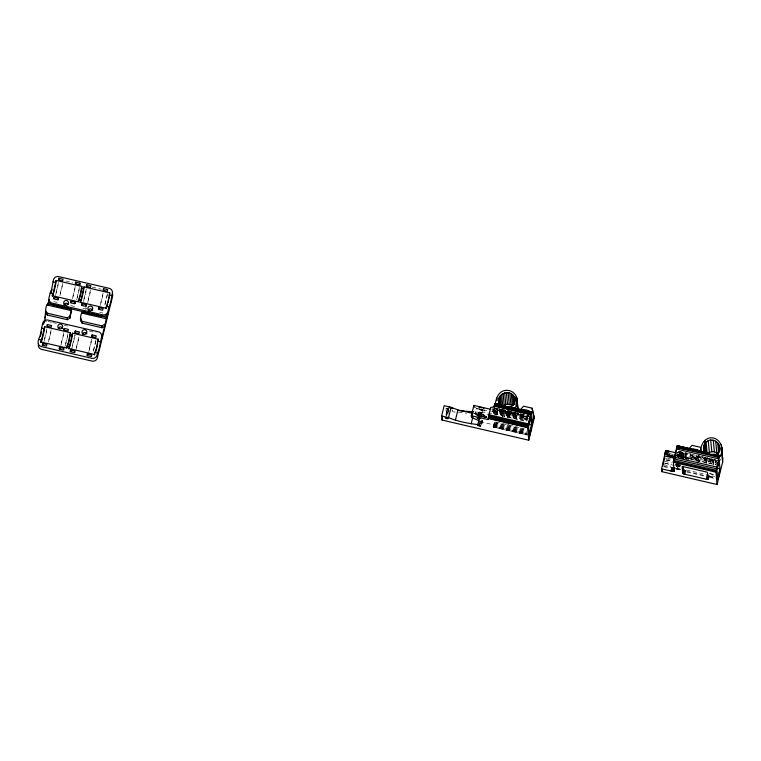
<?xml version="1.0" encoding="UTF-8"?>
<svg xmlns="http://www.w3.org/2000/svg" width="761" height="761" viewBox="0 0 761 761"><rect width="100%" height="100%" fill="white"/><g stroke="black" fill="none" stroke-linecap="round" stroke-linejoin="round"><path stroke-width="0.57" stroke-dasharray="3.81 2.85" d="M678.298 457.351L678.308 455.763C677.87 454.013 683.454 455.668 684.586 456.838L683.797 458.331L684.586 456.838L683.397 457.922L683.131 455.944L682.322 457.437L680.857 457L680.248 455.164L679.383 456.733L678.945 455.011L678.298 456.714L678.099 455.078L677.899 456.933L677.87 455.344L678.298 457.351L679.326 456.239L684.367 457.104L683.397 458.56L683.511 457.171M705.247 457.266L705.181 462.612L706.503 464.724M504.372 416.819L504.476 409.96M506.122 416.2L506.217 411.52M710.841 463.772L710.964 457.932M713.371 464.191L713.476 459.825M706.531 463.563L706.665 457.751M508.082 410.426L507.91 417.551L507.692 410.436M527.259 435.045L493.252 427.14L493.195 426.588L494.013 422.307L525.756 429.689M676.833 463.563L676.757 465.39L680.952 466.407M680.058 465.998L677.138 465.161L677.242 463.382M679.82 467.121L679.934 465.18L679.288 466.912M679.021 457.428L680.02 452.005L682.731 452.205L681.704 457.418L681.428 451.901L679.288 456.961L680.391 451.825L680.42 457.085M522.874 416.486L522.855 414.545C522.094 417.304 524.919 420.367 527.601 418.483L528.79 415.81M713.466 465.275L713.894 459.796M720.638 460.557L720.772 458.893M704.8 457.732L705.181 462.612L704.715 457.922M715.968 464.514L716.377 459.787M682.94 458.179L684.225 452.985L683.797 452.614L682.275 455.944L679.126 455.601L680.391 451.825M500.348 409.523L500.595 415.373L500.072 410.16M681.285 458.179L682.303 456.743L682.817 453.09L680.02 452.005L679.411 455.887L679.992 457.846M681.704 457.418L683.055 456.296L684.225 452.985L683.33 456.581L682.303 456.743L681.247 456.552L681.514 452.785L680.182 456.239L680.448 452.376L679.411 455.887L681.247 456.552L682.817 453.09L683.854 453.166L682.674 457.837L683.797 452.614M518.203 412.766L517.946 414.317L517.765 412.452L516.11 419.14L515.482 412.605M46.973 328.704L43.834 342.089M58.445 282.436L55.306 295.82M51.177 329.675L48.371 341.775M62.649 283.415L59.853 295.506M63.791 332.614L60.661 345.998M75.263 286.345L72.466 298.436M67.995 333.584L64.866 346.968M79.467 287.325L76.671 299.415M74.835 335.173L71.705 348.557M86.307 288.904L83.177 302.298M90.511 289.884L87.382 303.268M91.653 339.083L88.523 352.467M103.135 292.814L99.995 306.207M95.867 340.062L93.061 352.153M107.339 293.794L104.533 305.893M493.195 413.784L494.212 409.038L528.229 416.942M78.859 337.209L75.91 349.537M676.691 466.483L677.071 464.695L676.5 466.579M527.63 417.361L493.613 409.466L493.309 410.579L492.719 413.09L526.726 420.995M493.252 427.14L494.802 421.756L524.272 428.605M44.224 341.08L47.068 329.618M55.705 294.811L58.825 282.207M48.438 342.05L51.272 330.597M59.91 295.791L63.03 283.178M61.051 344.99L64.181 332.376M72.523 298.721L75.653 286.107M65.256 345.96L68.385 333.356M76.728 299.701L79.857 287.087M71.81 348.7L75.215 334.945M83.567 301.289L86.697 288.676M76.014 349.68L79.144 337.066M82.911 308.405L86.069 309.137L86.63 306.845M87.772 302.26L90.901 289.656M88.913 351.458L91.758 339.996M100.385 305.19L103.515 292.585M93.403 351.297L96.533 338.683M104.885 305.028L107.434 294.707M448.752 410.208L446.678 409.513L447.059 407.972L449.133 408.667M445.956 414.564L447.439 408.952L448.61 408.999L447.259 414.46M446.193 414.783L447.439 408.952M446.269 415.468L448.029 408.334M446.479 416.143L448.105 409.589L447.554 409.323M447.782 414.203L448.866 409.837L448.105 409.589M474.036 407.049L476.576 408.21L475.225 414.869M477.585 416.001L479.211 409.447L482.084 409.77L480.239 417.447M477.708 415.858L479.335 409.304M477.822 416.229L479.211 409.447M478.079 416.124L479.925 408.676M478.384 415.953L478.764 414.412C484.31 414.003 489.865 418.284 479.915 415.953L480.296 414.412M478.65 415.392L480.01 409.932L479.449 409.675M478.888 415.896L480.505 409.342M479.011 415.896L479.392 414.355M479.411 415.639L481.038 409.009L482.189 409.266L481.808 410.807L477.385 408.895M479.696 416.077L481.323 409.523M480.229 415.82L481.589 410.36L482.645 410.027L481.019 416.581L476.538 415.525L481.009 416.676M480.667 416.99L482.293 410.436M481.133 416.961L482.883 410.255M481.352 417.779L481.732 416.238L480.619 415.906M480.4 423.306L481.209 420.024M482.522 414.84L482.141 416.381L483.245 416.705L483.635 415.164M480.657 424.143L481.466 420.862M480.885 424.648L481.97 420.272M481.371 424.219L482.455 419.853M481.713 423.81L482.797 419.444M481.827 424.181L483.035 419.672M484.595 415.535L484.215 417.076L484.938 417.437L485.318 415.896M484.472 418.265L484.852 416.714M485.099 418.198L485.489 416.657M485.404 418.027L485.727 416.229M496.419 414.821L497.694 409.684L527.383 416.581M496.591 415.249L497.97 409.675M496.99 414.269L497.694 409.684M496.781 422.269L496.134 426.636L526.973 433.799M496.134 426.636L497.152 422.517M669.357 454.441L669.804 452.643M678.089 453.261L677.195 456.866L676.871 453.508M680.848 456.334L681.295 454.536L677.823 453.727M680.695 458.027L681.371 455.325L683.045 455.449L681.295 454.536M681.456 458.455L682.351 454.85M681.523 459.092L682.408 455.497M682.122 458.797L683.017 455.202M686.213 451.596L684.691 457.761L699.901 461.299M685.119 458.598L686.393 453.461M686.213 458.655L686.222 452.348M686.07 460.747L686.65 456.847M687.078 460.196L687.744 457.504L686.955 457.152M688.134 460.51L688.8 457.808L687.744 457.504M696.81 462.517L697.476 459.825L699.54 459.844L698.883 453.08M697.628 463.601L698.522 460.005M698.608 462.707L699.273 460.015M699.093 461.642L699.54 459.844M702.479 455.516L700.986 461.546L700.462 456.105M702.66 457.38L703.535 455.03M679.449 464.476L678.089 465.846L677.965 464.048L676.757 465.39L675.863 464.914L676.377 463.135M677.452 463.154L677.138 465.161M511.582 411.672L512.933 418.236L515.844 413.832M678.755 457.095L679.392 455.439M682.408 458.312L683.074 456.752M682.303 456.743L683.854 453.166M681.219 455.63L682.731 452.205M522.94 415.477L523.359 414.555M683.397 457.922L684.149 456.419M692.757 457.523L691.863 455.316L692.757 457.523L694.108 458.236L695.649 458.198L697.694 456.086M680.857 457L681.742 455.487L682.322 457.437M491.52 411.682L493.328 411.482L494.602 410.217M677.937 465.513L678.974 464.172M679.583 466.217L680.905 464.714M679.012 465.818L680.258 464.438M689.866 453.356L691.273 458.027L696.125 459.159L696.039 458.227L698.798 455.382M696.125 459.159L698.883 456.315M680.838 458.274L682.217 457.019L682.313 458.531M692.662 456.59L695.554 457.266L696.867 456.476L696.962 457.409M478.764 414.412L479.658 415.544M525.642 419.054L525.556 418.122L527.506 417.551M451.882 410.683L452.805 410.455L452.338 409.865M676.919 464.286L675.568 464.524L675.863 464.914M473.713 413.584L480.372 414.108L486.726 415.582M474.626 411.948L490.874 413.271L526.07 421.423M458.56 412.5L466.683 413.156M473.646 413.727L489.894 415.04M480.495 416.486L481.209 416.571M481.808 410.807L484.709 410.807L483.52 409.846M481.589 410.36L480.01 409.932M449.542 408.809L445.489 408.552L446.678 409.513M482.151 416.809L485.528 417.57M65.855 280.99L72.733 282.588M92.233 287.125L101.413 289.256M53.993 301.689L57.151 302.421M70.821 305.599L75.025 306.578M99.739 312.314L102.887 313.047M495.401 407.972L529.409 415.877M494.117 407.972L529.256 416.134M494.317 408.267L528.334 416.172M678.374 451.244L717.509 460.329M493.889 408.571L529.038 416.733M678.755 451.758L687.173 453.708L685.109 453.689L685.547 458.198M718.127 460.9L695.839 455.725L697.989 456.686L698.427 461.185M676.852 452.177L715.987 461.271M677.357 452.376L716.491 461.47M494.032 410.065L528.048 417.97M493.309 410.579L528.457 418.74M493.794 411.263L527.801 419.168M689.77 452.415L691.178 457.095L696.039 458.227M675.873 453.737L717.861 463.401M676.738 454.25L681.371 455.325M493.004 411.825L527.012 419.72M476.576 408.21L490.369 411.416M520.885 414.089L522.293 418.769L527.154 419.891L527.059 418.959M688.8 457.808L697.476 459.825M493.499 412.538L527.516 420.443M669.899 453.689L673.371 454.498M674.531 454.764L681.466 456.372L681.552 457.218M676.025 455.516L717.452 465.152M676.615 455.753L715.749 464.847M675.768 455.868L679.24 456.676M668.177 458.445L670.603 459.026M486.688 416.533L475.168 413.86L486.612 416.876M665.609 458.531L671.706 460.005M478.65 415.867L486.574 417.713M666.389 460.005L672.144 461.337M665.751 459.929L671.497 461.271M505.656 423.706L509.061 424.495M445.613 410.017L450.873 411.235M451.929 411.482L455.078 412.215L454.897 410.35M664.819 461.328L671.716 462.935M494.517 423.03L526.251 430.403M664.41 463.078L671.316 464.686M675.911 465.751L680.515 466.816M709.262 473.504L713.866 474.569M493.727 423.582L526.602 431.221M665.009 463.316L674.208 465.456M675.359 465.722L679.963 466.788M709.861 473.732L714.465 474.807M494.203 424.277L525.946 431.649M480.239 421.689L526.355 432.419M48.057 321.465L51.491 322.264M52.642 322.531L57.227 323.596M64.114 325.194L67.558 325.993M89.351 331.064L96.228 332.662M663.44 464.648L670.983 466.312M686.441 469.984L714.684 476.472M493.899 425.389L526.774 433.028M493.299 425.808L527.306 433.713M709.271 476.158L714.531 477.375M493.623 426.284L526.498 433.922M663.877 465.979L671.116 467.72M686.879 471.325L707.92 476.272M709.071 476.538L715.625 478.003M493.195 426.588L527.211 434.483M493.404 426.883L527.411 434.788M493.185 427.045L527.192 434.94M663.83 466.693L669.699 468.072M686.831 472.039L708.681 477.118M709.832 477.385L715.701 478.764M486.583 417.085L475.121 414.326L486.526 417.409M476.357 415.145L486.564 417.646M481.437 409.152L482.55 409.485M682.275 455.944L683.055 456.296M678.308 455.763L679.326 456.239M522.788 415.554L524.643 418.816M520.8 413.156L522.293 418.769M513.161 411.672L514.236 416.99L513.846 412.253M509.794 411.301L511.154 418.046M514.788 413.204L515.216 415.496L515.14 413.28M709.204 458.341L710.184 463.925M711.792 458.769L712.734 464.21M501.813 410.483L502.669 417.057M707.321 457.513L708.015 463.03M714.845 458.893L715.502 464.6M506.826 411.197L507.597 417.741M503.306 410.312L504.077 416.904M500.652 409.228L501.413 415.791M508.576 410.379L509.385 417.399L508.824 410.379M504.914 409.827L505.665 416.419M499.91 408.838L500.595 415.373M705.78 457.675L706.379 463.554M705.808 457.941L706.389 463.592L706.084 458.027M499.511 408.552L500.025 413.689L499.72 409.114M695.554 457.266L695.649 458.198M694.013 457.304L694.108 458.236M691.178 457.095L691.273 458.027M526.583 417.998L526.669 418.93M523.692 417.332L523.777 418.265M523.073 416.524L523.168 417.456M494.612 407.934L495.278 414.783M494.308 407.164L495.097 415.354M493.689 406.878L494.079 410.959M493.128 409.447L493.328 411.482M492.044 407.658L492.443 411.739M85.888 307.273L86.069 309.137M499.616 409.57L499.844 411.929M515.007 413.147L515.216 415.496M715.083 458.988L715.578 464.629M502.108 409.998L502.717 416.99L502.384 410.15M705.923 457.922L706.408 463.592M710.061 458.579L710.508 464.02M512.467 411.758L512.933 418.236M712.772 459.178L713.076 463.915M503.744 409.732L504.191 416.762M510.964 412.043L511.306 417.979M509.537 417.428L509.195 410.474L509.528 417.409L509.271 411.473M505.713 410.284L505.922 416.172M501.366 410.417L501.518 415.81M691.92 454.745L691.949 456.248M708.424 458.407L708.424 462.935M502.802 410.36L502.812 417.038M45.384 321.675A4.328 4.224 -5.5 0 1 46.706 321.37M704.591 460.205L704.363 457.865L704.591 460.205"/><path stroke-width="1.14" d="M514.978 400.914L514.759 398.583L516.833 397.974L517.08 401.104L515.168 409.342M490.778 409.342L473.884 405.413L471.335 415.696L488.229 419.625L490.598 407.477L493.689 406.878L495.031 403.72L531.007 412.9L531.321 412.129L508.786 406.888L494.65 404.719L530.778 413.661L531.007 412.9L494.65 404.719M472.591 413.318L457.941 409.922L451.083 407.297L444.167 405.689L441.618 415.972L442.017 420.053L528.762 440.21L527.563 427.254L530.778 413.661L494.393 405.651L530.541 414.583L494.212 406.146M662.679 466.426L664.733 457.637M661.594 468.881L672.258 471.306L674.141 471.116L673.333 461.585L677.252 445.756L705.437 452.262L708.424 453.87L719.24 457.38L715.92 471.478L717.062 484.51L661.861 471.677L661.594 468.881L665.533 451.035L667.416 450.835L675.987 452.776M719.468 452.063C722.256 444.148 712.838 436.024 706.075 442.093L707.197 453.756C710.213 451.102 715.197 450.931 718.127 453.784M700.044 451.758L701.575 445.585L703.754 441.409L705.323 442.864L703.678 446.079L703.801 452.015M714.313 454.327L719.839 455.658L719.24 457.38L676.653 447.478L709.699 454.231C712.8 454.878 718.432 453.394 720.02 456.4C726.86 445.813 715.026 431.687 704.505 440.638L704.724 442.969M717.062 484.51L722.674 461.889L721.828 447.392M514.807 404.395L514.759 398.583M677.433 469.233L675.939 468.453L680.144 469.432L677.433 469.233L677.69 467.378M514.788 401.066C515.891 387.72 494.231 391.858 499.064 403.967M501.242 406.108C500.662 402.559 487.145 402.978 501.708 405.347L501.242 406.108L501.204 405.118M530.293 430.745L529.532 435.568L530.484 432.705M530.788 431.458L531.549 426.626L530.598 429.499M42.825 324.605C47.22 322.369 43.13 299.682 50.064 304.457C51.586 303.991 52.338 305.646 53.803 304.857M70.412 333.023A8.114 0.571 -76.9 0 0 70.364 332.7L44.604 326.707L41.579 340.119L38.678 339.396L38.155 341.489A4.328 4.224 -5.5 0 0 41.341 346.578L91.815 358.307A4.328 4.224 -5.5 0 0 97.047 355.168L97.56 353.075L94.935 352.467L94.44 354.455A8.114 0.571 -76.9 0 0 94.764 354.636M38.678 339.396L40.228 335.259L42.692 323.206A4.328 4.224 -5.5 0 1 47.914 320.067L98.388 331.796A4.328 4.224 -5.5 0 1 101.574 336.885L99.111 348.938L97.56 353.075M79.734 297.627A8.114 0.571 -76.9 0 0 81.836 286.431L56.076 280.448L53.051 293.86L50.15 293.128L48.942 298.017A4.328 4.224 -5.5 0 0 52.129 303.106L102.602 314.835A4.328 4.224 -5.5 0 0 107.824 311.696L109.032 306.816L106.407 306.198L105.912 308.186A8.114 0.571 -76.9 0 0 105.941 308.605M50.15 293.128L51.7 288.99L53.47 279.734A4.328 4.224 -5.5 0 1 58.702 276.595L109.175 288.324A4.328 4.224 -5.5 0 1 112.362 293.413L110.583 302.669L109.032 306.816M40.419 336.276L41.551 331.701M44.956 317.984L46.088 313.408M51.187 292.823L52.043 289.389M98.112 341.118A8.114 0.571 -76.9 0 0 98.226 339.168L72.466 333.185L69.441 346.597L67.073 345.989L66.578 347.977L40.818 341.993L41.303 340.005M109.384 296.096A8.114 0.571 -76.9 0 0 109.708 292.899L83.938 286.916L80.913 300.329L78.545 299.729L78.05 301.717L52.29 295.725L52.775 293.736M42.664 343.515L42.255 345.161L46.459 346.131L46.868 344.486L42.664 343.515L42.854 344.895L43.234 344.086M47.372 324.528L46.963 326.174L51.168 327.144L51.577 325.499L47.372 324.528L47.553 326.393M54.136 297.247L53.727 298.892L57.931 299.863L58.34 298.226L54.136 297.247L54.326 298.626L54.706 297.827M58.844 278.26L58.435 279.905L62.64 280.885L63.049 279.239L58.844 278.26L59.025 280.124M59.482 347.425L59.082 349.061L63.287 350.041L63.696 348.395L59.482 347.425L59.681 348.804L60.062 347.996M64.19 328.438L63.781 330.084L67.995 331.054L68.395 329.408L64.19 328.438L64.371 330.303M70.963 301.156L70.554 302.802L74.759 303.772L75.168 302.127L70.963 301.156L71.153 302.536M75.662 282.169L75.263 283.815L79.467 284.795L79.876 283.149L75.662 282.169L75.843 284.034M45.822 312.524L47.42 315.064L67.396 319.706L70.012 318.136C68.747 314.997 72.837 311.306 70.84 308.814M70.012 318.136L71.534 309.746M67.073 345.989L68.614 341.851L70.364 332.7M78.545 299.729L80.086 295.591L81.836 286.431M94.44 354.455L68.68 348.471L69.175 346.483M80.171 302.621A8.114 0.571 -76.9 0 1 80.152 302.203L80.647 300.215M70.526 349.984L70.117 351.63L74.321 352.609L74.73 350.964L70.526 349.984L70.716 351.373L71.096 350.564M75.234 330.997L74.825 332.643L79.03 333.622L79.439 331.977L75.234 330.997L75.415 332.861M81.998 303.715L81.589 305.361L85.793 306.341L86.202 304.695L81.998 303.715L82.198 305.104L82.569 304.295M86.706 284.738L86.297 286.374L90.502 287.354L90.911 285.708L86.706 284.738L86.973 287.534M102.374 316.138C107.558 318.631 106.873 314.721 104.704 326.203L102.098 327.772L82.112 323.13L80.523 320.581C80.628 317.784 80.238 312.809 83.244 311.696M80.523 320.581L81.085 318.326M87.353 353.894L86.944 355.539L91.149 356.519L91.558 354.873L87.353 353.894L87.544 355.282L87.924 354.474M92.062 334.907L91.653 336.552L95.857 337.532L96.267 335.886L92.062 334.907L92.328 337.703M98.825 307.625L98.416 309.27L102.621 310.25L103.03 308.605L98.825 307.625L99.168 308.785M103.534 288.638L103.125 290.283L107.33 291.263L107.739 289.618L103.534 288.638L103.8 291.444M94.935 352.467L96.485 348.329L98.226 339.168M106.407 306.198L107.957 302.06L109.708 292.899M104.704 326.203L101.708 338.284A4.328 4.224 -5.5 0 0 101.822 336.961M106.521 318.469L107.957 313.094A4.328 4.224 -5.5 0 1 102.735 316.234L52.262 304.505A4.328 4.224 -5.5 0 1 49.075 299.415L47.734 304.809L47.601 303.411M442.017 420.053L442.579 417.77M471.335 415.696L471.487 417.332L479.097 420.804L479.478 424.771C468.976 423.573 458.35 421.746 448.533 417.58L451.083 407.297M455.392 420.196L457.941 409.922M471.487 417.332L472.904 411.615M471.164 423.867L472.866 417.009M477.822 424.381L478.954 419.815M488.514 418.483L489.085 416.2M516.871 400.457C517.499 394.284 511.145 389.394 505.314 390.422C498.369 391.249 495.906 398.764 495.192 404.7L495.097 403.768L501.375 405.175L495.097 403.768M531.549 425.076L529.256 434.331L528.514 426.636L530.817 417.38L531.549 425.076L528.124 424.277M519.963 410.112L523.625 406.203L532.034 408.153L534.032 416.372L532.405 422.926L531.321 412.129L508.786 406.888M528.762 440.21L534.212 418.236L534.032 416.372M664.638 454.631L665.751 450.816M664.857 454.422L665.523 454.355L666.408 450.75M661.861 471.677L662.403 469.489M665.523 454.355L666.531 454.441L667.416 450.835M666.531 454.441L667.73 454.669L668.624 451.064M674.693 457.58L668.909 456.239L669.357 454.441M671.05 471.078L671.944 467.482L674.817 467.73M672.258 471.306L673.152 467.711M673.266 471.392L674.16 467.796M673.923 471.325L674.598 468.624M674.141 471.116L674.588 469.318M708.786 477.489L708.339 479.287L707.321 479.449L683.663 473.951L682.579 473.304L683.464 469.699L683.14 466.322M682.883 473.599L683.464 469.699M683.663 473.951L684.558 470.355L683.768 470.003M684.719 474.255L685.613 470.659L684.558 470.355M706.275 479.268L707.169 475.663L708.215 475.853L707.321 479.449M708.082 479.459L708.748 476.757M719.982 468.852L717.69 478.108L716.948 470.412L719.24 461.166L719.982 468.852L717.756 468.338M676.072 450.702L674.284 458.864L674.674 458.284M514.721 402.169L513.256 405.156L510.679 407.297M719.449 449.741L718.489 451.996L715.464 454.745M689.143 448.467L692.072 445.347L700.481 447.297L701.233 450.379M89.418 314.664L90.026 314.683M495.031 403.72L502.793 405.908L507.492 404.091L512.41 405.347L511.287 393.694M45.641 310.659L47.239 313.199L67.215 317.841L69.831 316.272M80.343 318.716L81.941 321.266L101.917 325.908L104.523 324.338M514.455 397.565L516.529 396.966M677.366 445.803L705.742 452.453M507.635 406.878L506.322 406.831L531.321 412.129L508.167 406.869M58.007 305.827L56.714 306.293L56.114 305.389M62.221 306.807L60.918 307.273L60.319 306.369M66.426 307.786L65.123 308.253L64.523 307.339M70.63 308.766L69.327 309.223L68.728 308.319M87.448 312.666L86.155 313.132L85.555 312.229M91.662 313.646L90.359 314.112L89.76 313.209M95.867 314.626L94.564 315.092L93.964 314.188M100.072 315.606L98.778 316.072L98.169 315.159M55.914 305.342L54.821 305.855L54.012 304.904M60.119 306.322L59.025 306.835L58.217 305.874M64.324 307.301L63.23 307.805L62.431 306.854M68.538 308.272L67.434 308.785L66.635 307.834M85.356 312.181L84.262 312.695L83.453 311.744M89.56 313.161L88.466 313.675L87.667 312.723M93.774 314.141L92.671 314.645L91.872 313.694M97.979 315.111L96.875 315.625L96.076 314.674M102.183 316.091L101.08 316.605L100.281 315.653M478.698 407.125L481.827 407.611M459.539 410.731L473.466 411.863M719.839 455.658L713.59 454.365L719.592 456.248L711.031 454.422L719.24 457.38M709.699 454.231L677.005 446.346L706.769 453.109L677.252 445.756M448.771 407.002L452.719 408.324M507.045 406.869L531.188 412.376L494.878 404.043L503.525 406.212M52.956 281.817L55.582 282.426M81.341 288.419L83.453 288.904M109.213 294.887L111.838 295.506M80.152 302.203L105.912 308.186M714.693 454.479L719.954 455.696M696.22 450.483L698.17 450.931L698.075 449.998L693.223 448.866L693.309 449.799M676.253 448.98L718.841 458.883M47.049 304.999L71.23 310.621M81.741 313.066L105.931 318.678M667.73 454.669L675.093 456.372M674.617 456.79L667.159 455.325L668.909 456.239M674.217 457.209L716.805 467.102M488.819 414.678L528.248 423.839M664.781 456.029L675.188 458.445M488.581 415.658L528.01 424.819M673.837 458.854L716.415 468.747M488.381 416.619L527.811 425.78M488.229 417.456L527.658 426.617M673.523 460.386L716.111 470.288M488.134 418.093L527.563 427.254M488.115 418.455L527.554 427.615M673.333 461.585L715.92 471.478M673.285 462.25L715.873 472.153M671.944 467.482L674.227 468.015M683.34 470.127L685.613 470.659M441.618 415.972L448.533 417.58M41.484 328.086L44.109 328.695M69.869 334.688L71.972 335.173M97.741 341.156L100.366 341.765M677.005 446.346L708.424 453.87M712.477 454.45L719.592 456.248M482.931 407.934L483.901 408.305M71.686 311.354L71.182 310.431M704.505 440.638L706.075 442.093M86.402 306.084L86.202 304.695M74.93 352.353L74.73 350.964M500.139 404.852L498.855 401.808M534.212 418.236L532.034 408.153M722.579 457.18L722.95 459.045M703.963 451.967L703.468 448.505L705.295 452.976L705.228 452.281M499.321 404.605L498.721 400.153L499.168 404.862M721.276 444.595L721.618 448.086M721.837 450.417L722.284 455.088M721.552 450.227L722.674 461.889M719.649 447.23L719.877 449.561M719.031 444.785L719.487 449.456M717.671 442.664L718.679 453.156M715.682 441.066L716.805 452.719M713.285 440.153L714.408 451.815M710.707 440.029L711.83 451.692M708.225 440.695L709.347 452.357M705.323 442.864L706.341 453.356M705.067 446.469L705.285 448.8M708.339 479.287L707.378 472.229L682.179 466.369L682.579 473.304M704.315 444.376L705.209 453.708M703.678 446.079L704.239 451.901M529.19 411.672L529.104 410.74L524.243 409.608L524.339 410.54M517.08 399.535L518.098 410.027M516.833 397.974L517.956 409.637M517.09 402.788L517.651 408.619M516.824 402.664L517.451 409.19M513.685 396.062L514.474 404.224M512.619 394.75L513.627 405.242M509.756 392.933L510.878 404.586M508.091 392.505L509.214 404.158M509.023 407.002L509.109 407.934M506.369 392.429L507.492 404.091M504.667 392.714L505.789 404.367M503.069 393.332L504.191 404.995M501.642 394.274L502.764 405.936M500.443 395.492L501.451 405.984M499.53 396.919L500.319 405.08M498.95 398.507L499.511 404.338M496.847 398.022L497.066 400.353M473.884 405.413L474.036 407.049M106.483 317.09L106.616 318.488M101.917 325.908L102.098 327.772M91.558 354.873L91.681 356.129M79.876 283.149L80.048 285.014M81.941 321.266L82.112 323.13M75.168 302.127L75.282 303.392M67.215 317.841L67.396 319.706M63.696 348.395L63.81 349.66M58.34 298.226L58.464 299.482M47.239 313.199L47.42 315.064M56.076 280.448A8.114 0.571 -76.9 0 1 54.373 290.065A8.114 0.571 -76.9 0 1 52.29 295.725M109.108 297.551A8.114 0.571 -76.9 0 1 108.785 299.149M108.404 300.823A8.114 0.571 -76.9 0 1 108.005 302.498M107.596 304.096A8.114 0.571 -76.9 0 1 107.196 305.541M106.825 306.769A8.114 0.571 -76.9 0 1 106.502 307.729M106.236 308.367A8.114 0.571 -76.9 0 1 106.045 308.671M83.938 286.916A8.114 0.571 -76.9 0 1 82.835 294.022A8.114 0.571 -76.9 0 1 80.476 302.383M44.604 326.707A8.114 0.571 -76.9 0 1 42.901 336.333A8.114 0.571 -76.9 0 1 40.818 341.993M97.636 343.82A8.114 0.571 -76.9 0 1 95.724 351.81M72.466 333.185A8.114 0.571 -76.9 0 1 70.763 342.811A8.114 0.571 -76.9 0 1 68.68 348.471M64.076 304.819A2.435 2.378 -5.5 0 1 68.566 304.59M88.257 310.44A2.435 2.378 -5.5 0 1 92.756 310.212M58.217 328.467A2.435 2.378 -5.5 0 1 62.706 328.238M38.431 344.286A4.328 4.224 -5.5 0 0 41.617 349.375L92.091 361.104A4.328 4.224 -5.5 0 0 97.313 357.965L112.628 296.21A4.328 4.224 -5.5 0 0 112.419 293.603M82.397 334.089A2.435 2.378 -5.5 0 1 86.887 333.86M79.334 299.073A8.114 0.571 -76.9 0 1 78.963 300.3M78.64 301.251A8.114 0.571 -76.9 0 1 78.373 301.898M70.373 333.679A8.114 0.571 -76.9 0 1 69.774 337.342M69.441 338.94A8.114 0.571 -76.9 0 1 66.901 348.158M528.467 424.524L528.514 425.076L530.541 416.134L528.467 424.524M716.919 468.053L716.995 468.805L718.926 459.977L716.919 468.053M717.927 478.536L718.004 479.297L719.935 470.469L717.927 478.536M445.271 417.694C447.982 420.12 450.246 417.646 445.271 417.694M477.166 418.036C479.887 420.472 482.141 417.998 477.166 418.036M477.86 425.266C480.581 427.701 482.835 425.218 477.86 425.266M64.98 304.933A2.435 2.378 -5.5 0 0 68.528 302.688A2.435 2.378 -5.5 0 0 64.78 300.823A2.435 2.378 -5.5 0 0 64.98 304.933M89.17 310.555A2.435 2.378 -5.5 0 0 92.718 308.31A2.435 2.378 -5.5 0 0 88.97 306.445A2.435 2.378 -5.5 0 0 89.17 310.555M59.12 328.581A2.435 2.378 -5.5 0 0 62.668 326.336A2.435 2.378 -5.5 0 0 58.92 324.471A2.435 2.378 -5.5 0 0 59.12 328.581M83.301 334.203A2.435 2.378 -5.5 0 0 86.849 331.958A2.435 2.378 -5.5 0 0 83.101 330.084A2.435 2.378 -5.5 0 0 83.301 334.203"/></g></svg>
